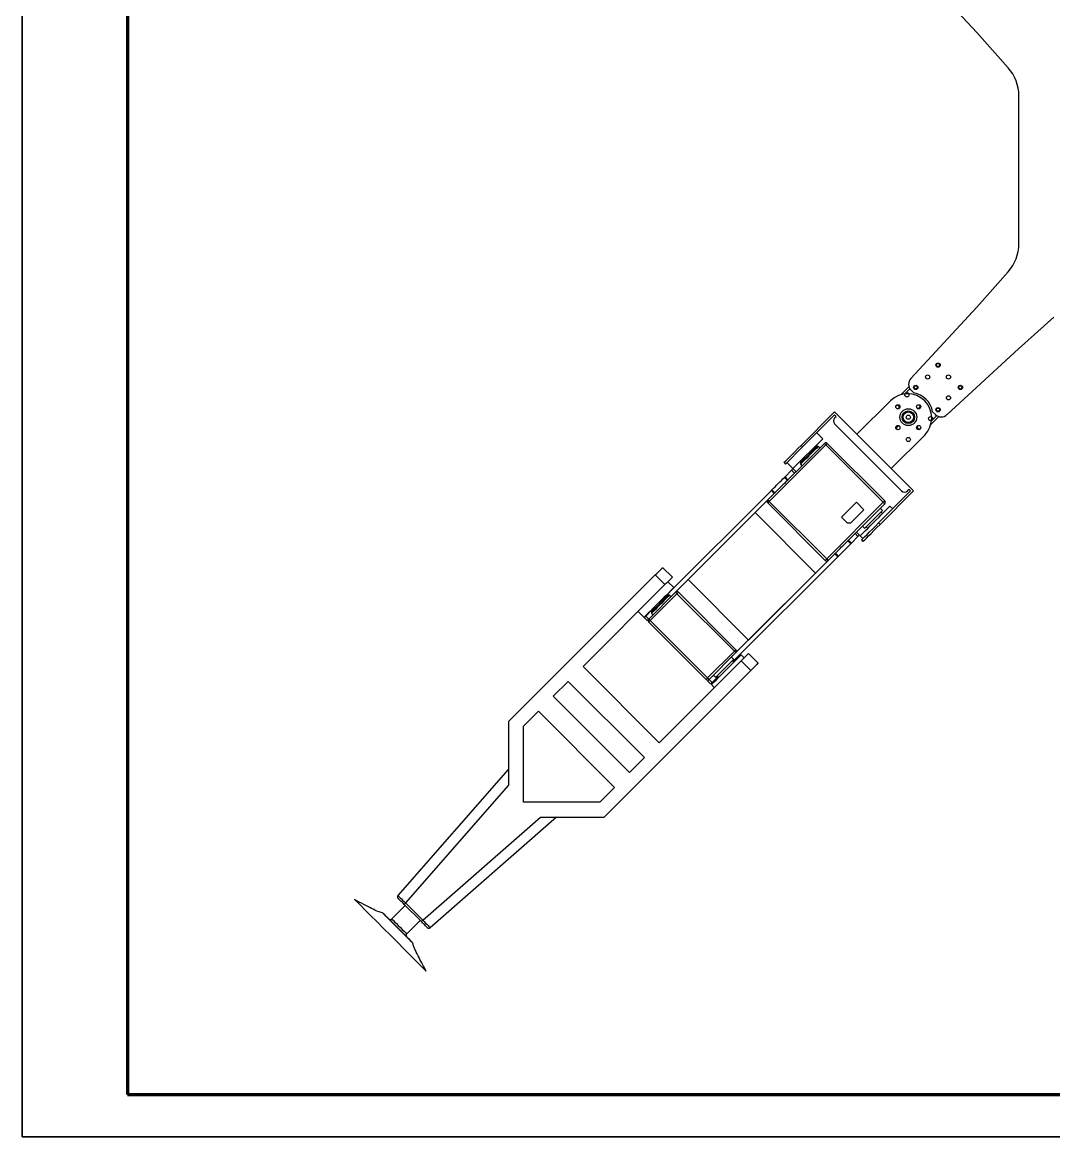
# Model space of a CAD drawing. Header units: millimetres. Extents: x 39 to 880, y 35 to 629.
# Drawn here: x 39.4 to 284.4, y 35.4 to 300.1 of the extents above; entities that cross this region are included whole.
import ezdxf

# ---------------------------------------------------------------- set-up
doc = ezdxf.new("R2010")
doc.units = ezdxf.units.MM
doc.layers.add('0细实线', color=7, linetype='Continuous', lineweight=35)
doc.layers.add('粗实线', color=7, linetype='Continuous', lineweight=70)

msp = doc.modelspace()

# ---------------------------------------------------------------- linework, layer by layer
at = {"color": 7, "linetype": 'Continuous', "lineweight": 25}
for p, q in [((266.09, 297.7), (250.42, 314.68)), ((273.55, 289.34), (266.09, 297.7)), ((276.09, 247.53), (276.09, 282.68)), ((266.09, 232.5), (273.55, 240.87)), ((266.09, 232.5), (250.42, 215.53)), ((284.36, 230.07), (275.99, 222.6)), ((275.99, 222.6), (259.02, 206.94)), ((248.12, 211.71), (249.99, 213.57)), ((250.48, 212.76), (251.13, 212.11)), ((245.58, 210.23), (237.63, 202.27)), ((224.37, 199.62), (232.33, 207.58)), ((224.73, 199.27), (232.33, 206.87)), ((232.33, 207.58), (237.63, 202.27)), ((232.33, 206.87), (232.68, 206.52)), ((232.33, 206.16), (232.68, 206.52)), ((257.06, 206.5), (255.19, 204.64)), ((255.6, 207.64), (256.25, 206.99)), ((232.33, 204.75), (248.24, 188.84)), ((229.5, 201.21), (222.43, 194.14)), ((229.5, 201.21), (228.08, 202.63)), ((245.76, 194.14), (237.63, 202.27)), ((245.76, 194.14), (253.72, 202.1)), ((230.24, 199.76), (216.81, 186.33)), ((220.66, 195.2), (224.73, 199.27)), ((223.17, 193.4), (229.89, 200.12)), ((224.73, 199.27), (224.37, 199.62)), ((227.24, 198.53), (227.02, 198.74)), ((228.83, 199.06), (228.47, 199.41)), ((243.89, 186.12), (230.24, 199.76)), ((230.59, 200.12), (244.24, 186.47)), ((224.9, 196.62), (225.11, 196.41)), ((220.31, 195.56), (220.66, 195.2)), ((222.11, 193.75), (220.55, 192.19)), ((221.01, 195.56), (222.43, 194.14)), ((222.82, 193.05), (222.11, 193.75)), ((222.46, 194.11), (223.17, 193.4)), ((224.23, 195.17), (224.58, 194.81)), ((245.76, 194.14), (251.06, 188.84)), ((221.11, 191.34), (220.4, 192.04)), ((220.55, 192.19), (221.25, 191.48)), ((222.82, 193.05), (221.25, 191.48)), ((217.31, 188.95), (192.26, 163.91)), ((218.01, 188.24), (194.53, 164.76)), ((218.01, 188.24), (217.31, 188.95)), ((217.45, 189.1), (218.16, 188.39)), ((242.76, 181.24), (250.36, 188.84)), ((243.11, 180.88), (251.06, 188.84)), ((250, 189.19), (249.65, 188.84)), ((250, 189.19), (250.36, 188.84)), ((230.1, 172.33), (216.45, 185.98)), ((216.81, 186.33), (230.45, 172.68)), ((230.45, 172.68), (243.89, 186.12)), ((233.99, 182.58), (237.52, 186.12)), ((237.52, 186.12), (239.29, 184.35)), ((244.24, 185.76), (237.52, 179.05)), ((213.45, 183.68), (197.54, 167.77)), ((227.8, 169.32), (213.45, 183.68)), ((239.29, 184.35), (236.11, 181.17)), ((243.71, 184.17), (243.18, 184.7)), ((243.71, 183.47), (243.36, 183.82)), ((246.12, 184.6), (245.48, 185.23)), ((235.4, 181.17), (233.99, 182.58)), ((236.11, 181.17), (235.4, 181.17)), ((238.94, 180.46), (239.47, 179.93)), ((239.82, 180.28), (240.18, 179.93)), ((242.76, 181.24), (243.11, 180.88)), ((237.17, 178.69), (235.61, 177.13)), ((237.88, 177.98), (236.32, 176.42)), ((237.88, 177.98), (237.17, 178.69)), ((237.52, 179.05), (238.23, 178.34)), ((238.23, 178.34), (237.88, 177.98)), ((238.41, 178.16), (239.04, 177.53)), ((236.17, 176.28), (233.22, 173.33)), ((236.17, 176.28), (235.46, 176.98)), ((235.61, 177.13), (236.32, 176.42)), ((236.32, 176.42), (236.17, 176.28)), ((238.69, 177.17), (239.04, 176.82)), ((233.08, 173.18), (208.18, 148.29)), ((232.37, 173.89), (208.89, 150.41)), ((233.08, 173.18), (232.37, 173.89)), ((232.52, 174.04), (233.22, 173.33)), ((233.22, 173.33), (233.08, 173.18)), ((191.49, 170.63), (193.79, 168.33)), ((189.72, 168.86), (154.9, 134.04)), ((192.02, 166.57), (189.72, 168.86)), ((194.14, 165.86), (192.73, 167.27)), ((197.54, 167.77), (211.89, 153.41)), ((211.89, 153.41), (227.8, 169.32)), ((172.58, 147.12), (192.02, 166.57)), ((188.17, 158.4), (194.53, 164.76)), ((194.89, 164.41), (188.52, 158.04)), ((208.53, 150.76), (194.89, 164.41)), ((195.24, 164.76), (208.89, 151.11)), ((191.88, 163.17), (191.67, 163.38)), ((193.47, 163.7), (193.12, 164.05)), ((185.66, 160.2), (187.07, 158.79)), ((189.02, 160.67), (187.46, 159.11)), ((187.46, 159.11), (188.17, 158.4)), ((188.87, 159.81), (189.23, 159.46)), ((189.55, 161.26), (189.76, 161.05)), ((187.81, 158.04), (187.11, 158.75)), ((201.81, 144.04), (188.17, 157.69)), ((188.52, 158.04), (202.17, 144.4)), ((210.12, 148.46), (190.68, 129.02)), ((202.17, 144.4), (208.53, 150.76)), ((208.89, 150.41), (202.52, 144.04)), ((208.36, 148.82), (207.83, 149.35)), ((208.36, 148.11), (208, 148.46)), ((210.83, 149.17), (210.12, 149.88)), ((212.42, 146.17), (210.12, 148.46)), ((211.89, 150.23), (214.19, 147.93)), ((190.68, 129.02), (172.58, 147.12)), ((177.6, 111.34), (212.42, 146.17)), ((165.5, 140.05), (169.04, 143.58)), ((169.04, 143.58), (187.14, 125.48)), ((202.88, 142.98), (202.17, 143.69)), ((202.52, 144.04), (203.23, 143.34)), ((204.64, 144.75), (203.23, 143.34)), ((203.58, 145.1), (204.11, 144.57)), ((204.47, 144.93), (204.82, 144.57)), ((203.05, 142.81), (203.76, 142.1)), ((183.61, 121.95), (165.5, 140.05)), ((158.43, 132.98), (161.97, 136.51)), ((161.97, 136.51), (180.07, 118.41)), ((154.9, 134.04), (154.9, 118.9)), ((158.43, 114.88), (158.43, 132.98)), ((187.14, 125.48), (183.61, 121.95)), ((128.64, 92.72), (154.9, 122.69)), ((154.9, 118.9), (130.43, 90.98)), ((180.07, 118.41), (176.54, 114.88)), ((176.54, 114.88), (158.43, 114.88)), ((134.54, 86.87), (162.45, 111.34)), ((166.25, 111.34), (136.28, 85.08)), ((162.45, 111.34), (177.6, 111.34)), ((130.36, 90.34), (127.18, 87.16)), ((134.18, 86.52), (130.08, 90.62)), ((130.43, 90.98), (134.54, 86.87)), ((130.72, 83.62), (133.9, 86.8)), ((134.18, 86.52), (134.54, 86.87))]:
    msp.add_line(p, q, dxfattribs=at)
at = {"color": 8, "linetype": 'Continuous', "lineweight": 25}
for p, q in [((250.21, 213.09), (249, 211.88)), ((255.36, 205.51), (256.58, 206.73)), ((192.29, 163.58), (192.12, 163.76)), ((192.26, 163.91), (192.44, 163.73)), ((189.2, 160.49), (189.02, 160.67)), ((189.17, 160.81), (189.35, 160.64)), ((132.16, 81.37), (124.92, 88.6))]:
    msp.add_line(p, q, dxfattribs=at)
at = {"color": 7, "linetype": 'Continuous', "lineweight": 25, "flags": 128}
for points in [[(220.31, 195.56), (220.32, 195.57), (220.46, 195.71), (220.73, 195.98), (221.13, 196.38), (221.63, 196.88), (222.23, 197.48), (222.9, 198.15), (223.62, 198.88), (224.37, 199.62)], [(224.23, 195.52), (224.3, 195.59), (224.49, 195.78), (224.8, 196.09), (225.2, 196.49), (225.67, 196.96), (226.17, 197.47), (226.68, 197.97), (227.15, 198.44), (227.55, 198.84), (227.86, 199.15), (228.05, 199.34), (228.12, 199.41), (228.12, 199.41)], [(230.24, 199.76), (230.17, 199.83), (230.11, 199.9), (230.04, 199.96), (229.99, 200.01), (229.95, 200.06), (229.91, 200.09), (229.89, 200.11), (229.89, 200.12)], [(230.24, 199.76), (230.31, 199.83), (230.38, 199.9), (230.44, 199.96), (230.49, 200.01), (230.53, 200.06), (230.57, 200.09), (230.59, 200.11), (230.59, 200.12)], [(222.11, 193.75), (222.18, 193.82), (222.24, 193.89), (222.31, 193.95), (222.36, 194), (222.4, 194.05), (222.44, 194.08), (222.46, 194.1), (222.46, 194.11)], [(223.17, 193.4), (223.16, 193.39), (223.14, 193.37), (223.11, 193.34), (223.07, 193.3), (223.01, 193.24), (222.95, 193.18), (222.88, 193.12), (222.82, 193.05)], [(217.45, 189.1), (217.81, 189.45), (218.17, 189.82), (218.55, 190.19), (218.93, 190.57), (219.31, 190.95), (219.68, 191.33), (220.05, 191.69), (220.4, 192.04)], [(221.11, 191.34), (220.75, 190.98), (220.39, 190.62), (220.01, 190.24), (219.63, 189.86), (219.25, 189.49), (218.88, 189.11), (218.51, 188.74), (218.16, 188.39)], [(220.4, 192.04), (220.42, 192.06), (220.44, 192.08), (220.45, 192.1), (220.47, 192.12), (220.49, 192.13), (220.51, 192.15), (220.53, 192.17), (220.55, 192.19)], [(221.25, 191.48), (221.24, 191.47), (221.22, 191.45), (221.2, 191.43), (221.18, 191.41), (221.16, 191.39), (221.14, 191.37), (221.12, 191.35), (221.11, 191.34)], [(217.31, 188.95), (217.33, 188.97), (217.34, 188.99), (217.36, 189.01), (217.38, 189.03), (217.4, 189.05), (217.42, 189.06), (217.44, 189.08), (217.45, 189.1)], [(218.16, 188.39), (218.14, 188.37), (218.13, 188.36), (218.11, 188.34), (218.09, 188.32), (218.07, 188.3), (218.05, 188.28), (218.03, 188.26), (218.01, 188.24)], [(216.81, 186.33), (216.74, 186.4), (216.67, 186.46), (216.61, 186.53), (216.56, 186.58), (216.51, 186.62), (216.48, 186.66), (216.46, 186.68), (216.45, 186.68)], [(216.45, 185.98), (216.46, 185.98), (216.48, 186), (216.51, 186.03), (216.56, 186.08), (216.61, 186.13), (216.67, 186.19), (216.74, 186.26), (216.81, 186.33)], [(243.89, 186.12), (243.96, 186.19), (244.02, 186.25), (244.08, 186.31), (244.14, 186.37), (244.18, 186.41), (244.21, 186.44), (244.23, 186.46), (244.24, 186.47)], [(244.24, 185.76), (244.23, 185.77), (244.21, 185.79), (244.18, 185.82), (244.14, 185.87), (244.08, 185.92), (244.02, 185.98), (243.96, 186.05), (243.89, 186.12)], [(238.41, 178.16), (238.43, 178.18), (238.55, 178.31), (238.81, 178.56), (239.17, 178.93), (239.64, 179.39), (240.19, 179.94), (240.8, 180.55), (241.45, 181.21), (242.12, 181.88), (242.79, 182.54), (243.42, 183.18), (244.01, 183.76), (244.51, 184.27), (244.92, 184.68), (245.23, 184.98), (245.42, 185.17), (245.48, 185.23)], [(239.47, 179.93), (239.54, 180), (239.73, 180.19), (240.04, 180.5), (240.45, 180.91), (240.93, 181.4), (241.46, 181.92), (241.99, 182.45), (242.49, 182.95), (242.94, 183.4), (243.31, 183.77), (243.56, 184.02), (243.69, 184.16), (243.71, 184.17)], [(238.69, 177.17), (238.71, 177.19), (238.85, 177.33), (239.12, 177.6), (239.51, 177.99), (240.02, 178.5), (240.62, 179.1), (241.29, 179.77), (242.01, 180.49), (242.76, 181.24)], [(239.04, 176.82), (239.06, 176.84), (239.2, 176.97), (239.47, 177.24), (239.87, 177.64), (240.37, 178.14), (240.97, 178.74), (241.64, 179.42), (242.36, 180.14), (243.11, 180.88)], [(237.17, 178.69), (237.24, 178.76), (237.31, 178.83), (237.37, 178.89), (237.42, 178.94), (237.46, 178.99), (237.5, 179.02), (237.52, 179.04), (237.52, 179.05)], [(232.52, 174.04), (232.87, 174.39), (233.23, 174.76), (233.61, 175.13), (233.99, 175.51), (234.37, 175.89), (234.74, 176.26), (235.11, 176.63), (235.46, 176.98)], [(235.46, 176.98), (235.48, 177), (235.5, 177.02), (235.51, 177.04), (235.53, 177.05), (235.55, 177.07), (235.57, 177.09), (235.59, 177.11), (235.61, 177.13)], [(230.1, 172.33), (230.11, 172.33), (230.13, 172.35), (230.16, 172.39), (230.2, 172.43), (230.26, 172.49), (230.32, 172.55), (230.38, 172.61), (230.45, 172.68)], [(230.81, 172.33), (230.8, 172.33), (230.78, 172.35), (230.75, 172.39), (230.7, 172.43), (230.65, 172.49), (230.59, 172.55), (230.52, 172.61), (230.45, 172.68)], [(232.37, 173.89), (232.39, 173.91), (232.41, 173.93), (232.42, 173.95), (232.44, 173.97), (232.46, 173.98), (232.48, 174), (232.5, 174.02), (232.52, 174.04)], [(189.72, 168.86), (190.07, 169.21), (190.4, 169.54), (190.71, 169.85), (190.97, 170.11), (191.19, 170.33), (191.36, 170.5), (191.46, 170.6), (191.49, 170.63)], [(193.79, 168.33), (193.76, 168.3), (193.65, 168.2), (193.49, 168.04), (193.27, 167.82), (193, 167.55), (192.7, 167.24), (192.37, 166.91), (192.02, 166.57)], [(192.93, 164.65), (192.39, 164.1), (191.78, 163.49), (191.12, 162.84), (190.45, 162.17), (189.79, 161.5), (189.15, 160.87), (188.57, 160.28), (188.06, 159.77), (187.64, 159.36), (187.33, 159.05), (187.14, 158.85), (187.07, 158.79), (187.07, 158.79)], [(194.14, 165.86), (194.13, 165.84), (194, 165.72), (193.76, 165.47), (193.39, 165.11), (192.93, 164.65)], [(194.53, 164.76), (194.54, 164.76), (194.56, 164.74), (194.59, 164.7), (194.64, 164.66), (194.69, 164.6), (194.75, 164.54), (194.82, 164.48), (194.89, 164.41)], [(194.89, 164.41), (194.95, 164.48), (195.02, 164.54), (195.08, 164.6), (195.14, 164.66), (195.18, 164.7), (195.21, 164.74), (195.23, 164.76), (195.24, 164.76)], [(188.87, 160.17), (188.94, 160.23), (189.14, 160.43), (189.44, 160.74), (189.85, 161.14), (190.32, 161.61), (190.82, 162.11), (191.32, 162.61), (191.79, 163.08), (192.19, 163.49), (192.5, 163.79), (192.7, 163.99), (192.76, 164.05), (192.76, 164.05)], [(192.12, 163.76), (191.76, 163.41), (191.7, 163.35)], [(192.12, 163.76), (192.13, 163.78), (192.15, 163.8), (192.17, 163.81), (192.19, 163.83), (192.21, 163.85), (192.22, 163.87), (192.24, 163.89), (192.26, 163.91)], [(187.11, 158.75), (187.11, 158.76), (187.13, 158.78), (187.17, 158.81), (187.21, 158.86), (187.26, 158.91), (187.33, 158.97), (187.39, 159.04), (187.46, 159.11)], [(189.02, 160.67), (189.04, 160.69), (189.06, 160.7), (189.08, 160.72), (189.1, 160.74), (189.12, 160.76), (189.13, 160.78), (189.15, 160.8), (189.17, 160.81)], [(189.58, 161.23), (189.52, 161.17), (189.17, 160.81)], [(188.17, 158.4), (188.1, 158.33), (188.03, 158.26), (187.97, 158.2), (187.92, 158.15), (187.87, 158.1), (187.84, 158.07), (187.82, 158.05), (187.81, 158.04)], [(188.52, 158.04), (188.45, 158.11), (188.39, 158.18), (188.32, 158.24), (188.27, 158.29), (188.23, 158.34), (188.19, 158.37), (188.17, 158.39), (188.17, 158.4)], [(188.17, 157.69), (188.17, 157.7), (188.19, 157.72), (188.23, 157.75), (188.27, 157.79), (188.32, 157.85), (188.39, 157.91), (188.45, 157.98), (188.52, 158.04)], [(208.53, 150.76), (208.6, 150.83), (208.67, 150.9), (208.73, 150.96), (208.78, 151.01), (208.83, 151.06), (208.86, 151.09), (208.88, 151.11), (208.89, 151.11)], [(203.05, 142.81), (203.06, 142.81), (203.16, 142.91), (203.38, 143.13), (203.72, 143.47), (204.16, 143.91), (204.69, 144.44), (205.29, 145.04), (205.93, 145.69), (206.6, 146.36), (207.27, 147.02), (207.91, 147.67), (208.51, 148.26), (209.04, 148.79), (209.48, 149.23), (209.81, 149.56), (210.03, 149.78), (210.12, 149.87), (210.12, 149.88)], [(204.11, 144.57), (204.15, 144.61), (204.31, 144.78), (204.6, 145.06), (204.99, 145.45), (205.45, 145.91), (205.97, 146.43), (206.5, 146.96), (207.02, 147.48), (207.48, 147.94), (207.87, 148.33), (208.15, 148.61), (208.32, 148.78), (208.36, 148.82)], [(208.53, 150.76), (208.6, 150.69), (208.67, 150.63), (208.73, 150.56), (208.78, 150.51), (208.83, 150.47), (208.86, 150.43), (208.88, 150.41), (208.89, 150.41)], [(210.12, 148.46), (210.47, 148.81), (210.8, 149.14), (211.11, 149.45), (211.37, 149.71), (211.59, 149.93), (211.76, 150.1), (211.86, 150.2), (211.89, 150.23)], [(214.19, 147.93), (214.16, 147.9), (214.05, 147.8), (213.89, 147.63), (213.67, 147.42), (213.4, 147.15), (213.1, 146.84), (212.77, 146.51), (212.42, 146.17)], [(201.81, 144.04), (201.82, 144.05), (201.84, 144.07), (201.87, 144.1), (201.92, 144.15), (201.97, 144.2), (202.03, 144.26), (202.1, 144.33), (202.17, 144.4)], [(202.52, 144.04), (202.52, 144.05), (202.5, 144.07), (202.46, 144.1), (202.42, 144.15), (202.36, 144.2), (202.3, 144.26), (202.24, 144.33), (202.17, 144.4)], [(202.17, 143.69), (202.18, 143.7), (202.2, 143.72), (202.23, 143.75), (202.27, 143.79), (202.33, 143.85), (202.39, 143.91), (202.45, 143.97), (202.52, 144.04)], [(203.23, 143.34), (203.16, 143.27), (203.09, 143.2), (203.03, 143.14), (202.98, 143.09), (202.94, 143.04), (202.9, 143.01), (202.88, 142.99), (202.88, 142.98)], [(128.64, 92.72), (128.67, 92.69), (128.77, 92.59), (128.94, 92.43), (129.16, 92.21), (129.43, 91.95), (129.74, 91.65), (130.08, 91.32), (130.43, 90.98)], [(135.31, 74.78), (135.32, 74.78), (135.16, 74.94), (134.67, 75.42), (133.89, 76.21), (132.83, 77.26), (131.54, 78.55), (130.08, 80.02), (128.48, 81.61), (126.83, 83.27), (125.17, 84.92), (123.58, 86.52), (122.11, 87.99), (120.82, 89.27), (119.77, 90.33), (118.98, 91.11), (118.5, 91.6), (118.34, 91.75)], [(130.08, 90.62), (129.83, 90.87), (129.59, 91.11), (129.37, 91.33), (129.17, 91.53), (128.99, 91.71), (128.85, 91.85), (128.75, 91.96), (128.68, 92.02), (128.66, 92.04)], [(130.08, 90.62), (130.08, 90.63), (130.1, 90.65), (130.14, 90.68), (130.18, 90.73), (130.23, 90.78), (130.3, 90.84), (130.36, 90.91), (130.43, 90.98)], [(125.16, 88.47), (125.2, 88.43), (125.35, 88.28), (125.62, 88.01), (126, 87.63), (126.47, 87.16), (127.02, 86.61), (127.63, 86), (128.27, 85.36), (128.92, 84.71), (129.56, 84.07), (130.17, 83.46), (130.71, 82.92), (131.19, 82.44), (131.56, 82.07), (131.84, 81.79), (131.99, 81.64), (132.02, 81.61)], [(135.6, 85.1), (135.57, 85.13), (135.49, 85.21), (135.36, 85.34), (135.18, 85.52), (134.97, 85.73), (134.72, 85.98), (134.46, 86.24), (134.18, 86.52)], [(134.54, 86.87), (134.88, 86.52), (135.2, 86.19), (135.51, 85.88), (135.77, 85.6), (135.99, 85.38), (136.15, 85.22), (136.25, 85.11), (136.28, 85.08)]]:
    msp.add_lwpolyline(points, dxfattribs=at)
at = {"color": 8, "linetype": 'Continuous', "lineweight": 25, "flags": 128}
for points in [[(228.47, 199.41), (228.46, 199.39), (228.32, 199.26), (228.07, 199.01), (227.7, 198.64), (227.25, 198.19), (226.75, 197.69), (226.22, 197.16), (225.7, 196.63), (225.21, 196.15), (224.81, 195.74), (224.49, 195.43), (224.3, 195.23), (224.23, 195.17)], [(193.12, 164.05), (193.08, 164.02), (192.92, 163.85), (192.63, 163.57), (192.24, 163.18), (191.78, 162.71), (191.26, 162.2), (190.73, 161.67), (190.22, 161.15), (189.75, 160.69), (189.36, 160.3), (189.08, 160.01), (188.91, 159.85), (188.87, 159.81)], [(127.18, 87.16), (127.18, 87.15), (127.28, 87.06), (127.5, 86.83), (127.83, 86.5), (128.24, 86.09), (128.71, 85.63), (129.19, 85.15), (129.65, 84.69), (130.06, 84.27), (130.39, 83.95), (130.61, 83.72), (130.71, 83.63), (130.72, 83.62)]]:
    msp.add_lwpolyline(points, dxfattribs=at)
at = {"color": 7, "linetype": 'Continuous', "lineweight": 25}
for centre, radius in [((256.9, 218.71), 0.5), ((256.9, 218.71), 0.4), ((254.42, 215.89), 0.5), ((259.37, 215.89), 0.5), ((251.6, 213.41), 0.5), ((251.6, 213.41), 0.4), ((262.2, 213.41), 0.5), ((262.2, 213.41), 0.4), ((247.35, 208.81), 0.5), ((252.3, 208.81), 0.5), ((259.37, 210.94), 0.5), ((249.83, 206.34), 2), ((249.83, 206.34), 1.5), ((249.83, 206.34), 1.25), ((256.9, 208.11), 0.5), ((256.9, 208.11), 0.4), ((247.35, 203.87), 0.5), ((252.3, 203.87), 0.5)]:
    msp.add_circle(centre, radius, dxfattribs=at)
at = {"color": 7, "linetype": 'Continuous'}
for centre in [(254.42, 215.89), (259.37, 215.89), (249.49, 211.66), (259.37, 210.94), (249.83, 206.34), (255.14, 206), (249.83, 201.04)]:
    msp.add_circle(centre, 0.5, dxfattribs=at)
at = {"color": 7, "linetype": 'Continuous', "lineweight": 25}
for centre, radius, start, end in [((266.09, 282.68), 10, 0, 41.7268), ((266.09, 247.53), 10, 318.2732, 0), ((251.89, 214.17), 2, 137.2906, 225), ((249.65, 206.16), 5.75, 315, 135), ((250.18, 206.69), 5.5, 9.9032, 80.0968), ((247.19, 208.64), 0.5, 48.8717, 123.258), ((252.13, 208.98), 0.5, 318.8717, 33.2581), ((247.19, 208.64), 0.5, 330.6136, 48.8717), ((252.13, 208.98), 0.5, 240.6136, 318.8717), ((257.66, 208.41), 2, 225, 312.7094), ((233.03, 205.46), 1, 135, 225), ((247.53, 203.7), 0.5, 138.8717, 213.2581), ((247.53, 203.7), 0.5, 60.6136, 138.8717), ((252.46, 204.04), 0.5, 150.6135, 228.8717), ((252.46, 204.04), 0.5, 228.8717, 303.2582), ((228.3, 199.23), 0.25, 45, 135), ((230.24, 199.76), 0.5, 45, 135), ((224.41, 195.34), 0.25, 135, 225), ((248.94, 189.55), 1, 225, 315), ((216.81, 186.33), 0.5, 135, 225), ((243.89, 186.12), 0.5, 315, 45), ((230.45, 172.68), 0.5, 225, 315), ((192.94, 163.88), 0.25, 45, 135), ((194.89, 164.41), 0.5, 45, 135), ((189.05, 159.99), 0.25, 135, 225), ((188.52, 158.04), 0.5, 135, 225), ((208.53, 150.76), 0.5, 315, 45), ((202.17, 144.4), 0.5, 225, 315), ((129.01, 92.39), 0.5, 138.7692, 225), ((124.81, 88.11), 0.5, 45, 76.9398), ((126.83, 87.51), 0.5, 225, 315), ((135.95, 85.46), 0.5, 225, 311.2308), ((131.07, 83.27), 0.5, 135, 225), ((131.67, 81.25), 0.5, 13.0602, 45)]:
    msp.add_arc(centre, radius, start, end, dxfattribs=at)
for points, knots in [([(124.92, 88.6), (124.57, 88.71), (123.69, 88.99), (122.24, 89.71), (120.4, 90.64), (119.06, 91.37), (118.33, 91.76)], [0, 0, 0, 0, 0.15308, 0.376176, 0.661043, 1, 1, 1, 1]), ([(135.32, 74.78), (135.05, 75.28), (134.47, 76.34), (133.61, 77.98), (132.89, 79.43), (132.39, 80.57), (132.23, 81.11), (132.16, 81.37)], [0, 0, 0, 0, 0.23283, 0.491452, 0.75846, 0.885332, 1, 1, 1, 1])]:
    msp.add_open_spline(points, degree=3, knots=knots, dxfattribs=at)
at = {"layer": '0细实线', "color": 0, "lineweight": 35}
for p, q in [((39.41, 629.43), (39.41, 35.43)), ((39.41, 35.43), (880.41, 35.43))]:
    msp.add_line(p, q, dxfattribs=at)
at = {"layer": '粗实线', "color": 0, "lineweight": 70}
for p, q in [((64.41, 619.43), (64.41, 45.43)), ((64.41, 45.43), (870.41, 45.43))]:
    msp.add_line(p, q, dxfattribs=at)

doc.saveas('drawing.dxf')
